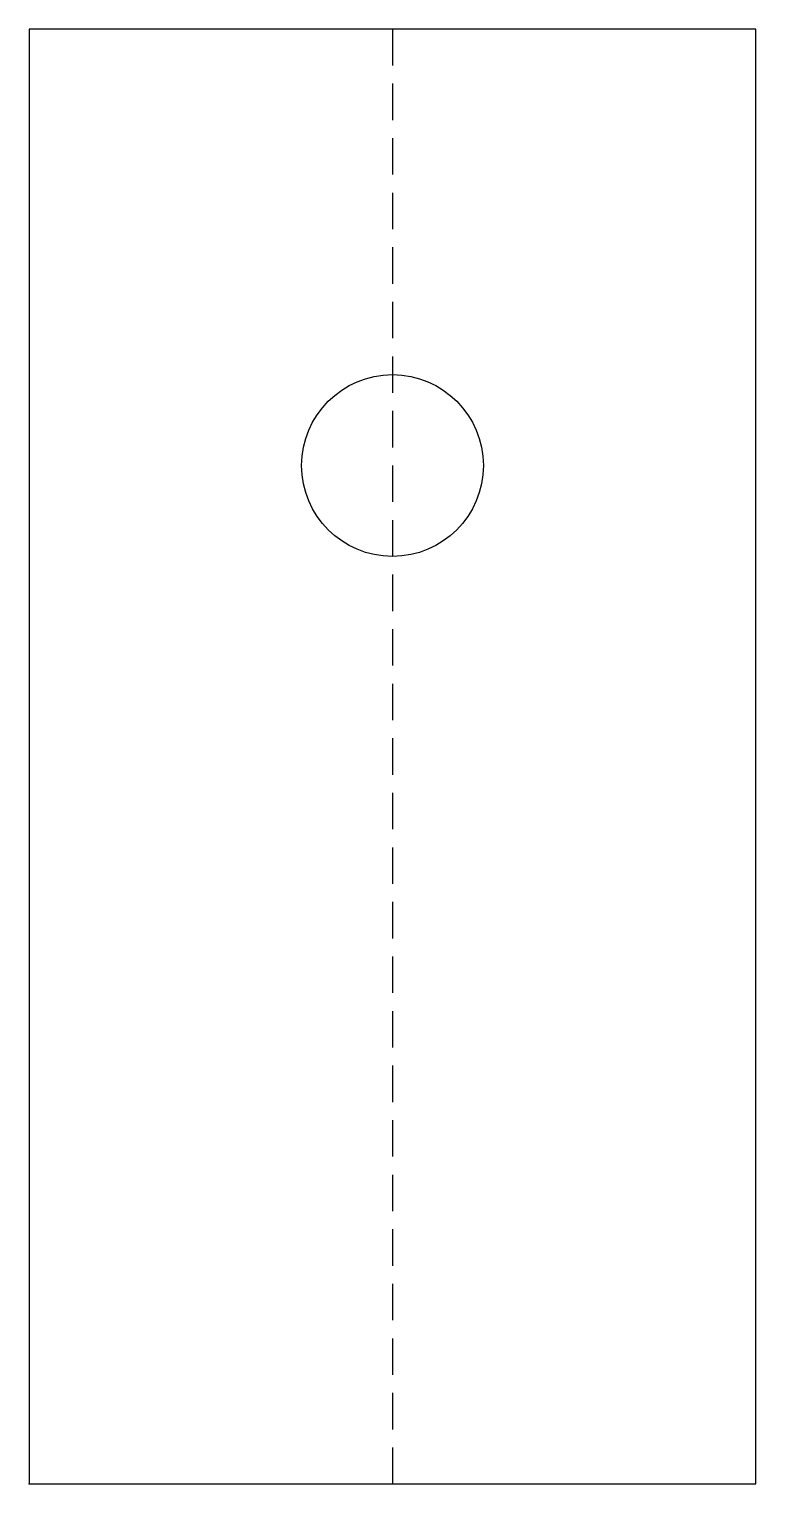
# Model space of a CAD drawing. Header units: millimetres. Extents: x 0 to 10, y 0 to 20.
import ezdxf

# ---------------------------------------------------------------- set-up
doc = ezdxf.new("R2010")
doc.units = ezdxf.units.MM
doc.linetypes.add('DASHED', pattern=[0.75, 0.5, -0.25])
doc.layers.get('0').update_dxf_attribs({"linetype": 'CONTINUOUS'})

msp = doc.modelspace()

# ---------------------------------------------------------------- linework, layer by layer
at = {"linetype": 'DASHED'}
msp.add_line((5, 20), (5, 0), dxfattribs=at)
msp.add_lwpolyline([(0, 0), (10, 0), (10, 20), (0, 20)], close=True)
msp.add_circle((5, 14), 1.25)
msp.add_point((0, 0))

doc.saveas('drawing.dxf')
